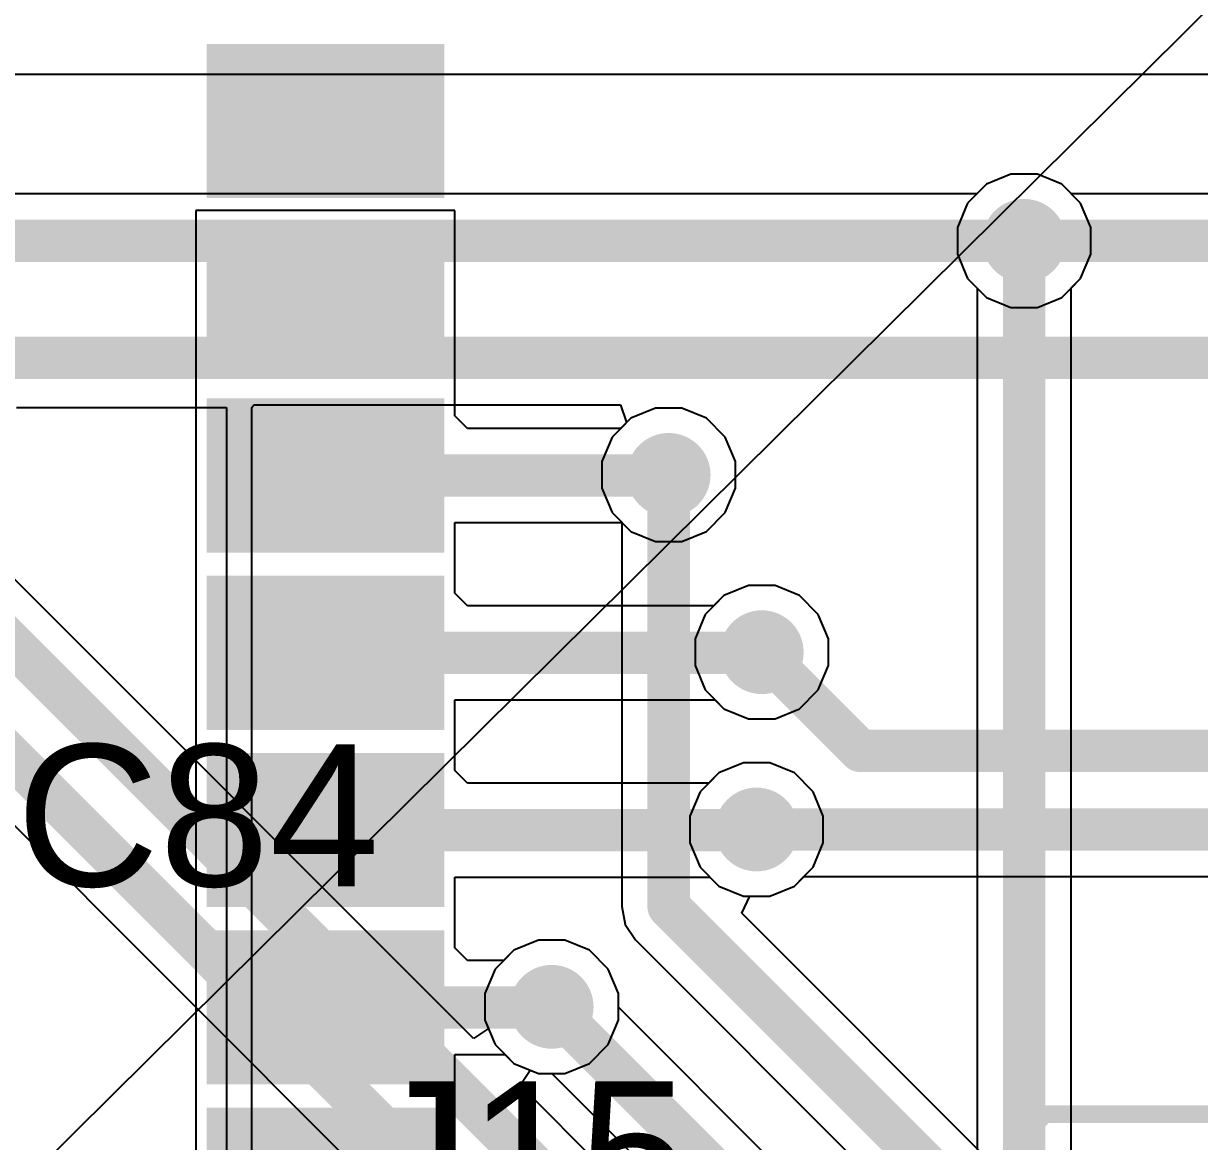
# Model space of a CAD drawing. Header units: inches. Extents: x 0 to 5376, y 0 to 5416.
# Drawn here: x 20.11 to 28.54, y 109.98 to 117.99 of the extents above; entities that cross this region are included whole.
import ezdxf

# ---------------------------------------------------------------- set-up
doc = ezdxf.new("R2010")
doc.units = ezdxf.units.IN
for name, color, linetype in [('Bottom Layer', 5, 'Continuous'), ('Bottom Paste', 16, 'Continuous'), ('Bottom Solder', 6, 'Continuous'), ('Layer 1', 16, 'Continuous'), ('Layer 2', 76, 'Continuous'), ('Top Layer', 1, 'Continuous'), ('Top Overlay', 2, 'Continuous'), ('Top Solder', 216, 'Continuous'), ('Via Holes', 16, 'Continuous')]:
    doc.layers.add(name, color=color, linetype=linetype)
doc.styles.add('Arial', font='', dxfattribs={"height": 0.2})
doc.styles.get('Arial').set_extended_font_data('Arial')

msp = doc.modelspace()

# ---------------------------------------------------------------- hatches: boundary and pattern name
at = {"layer": 'Bottom Layer'}
for points in [[(23.02380079, 116.84259969), (21.52380125, 116.84259969), (21.52380125, 117.74260043), (23.02380079, 117.74260043)], [(23.02380079, 115.57259969), (21.52380125, 115.57259969), (21.52380125, 116.47260043), (23.02380079, 116.47260043)], [(23.02380079, 114.30259969), (21.52380125, 114.30259969), (21.52380125, 115.20260043), (23.02380079, 115.20260043)], [(23.02380079, 113.03259969), (21.52380125, 113.03259969), (21.52380125, 113.93260043), (23.02380079, 113.93260043)], [(23.02380079, 111.76259969), (21.52380125, 111.76259969), (21.52380125, 112.66260043), (23.02380079, 112.66260043)], [(23.02380079, 110.49259969), (21.52380125, 110.49259969), (21.52380125, 111.39260043), (23.02380079, 111.39260043)], [(23.02380079, 109.22259969), (21.52380125, 109.22259969), (21.52380125, 110.12260043), (23.02380079, 110.12260043)]]:
    msp.add_hatch(color=5, dxfattribs=at).paths.add_polyline_path(points)
h = msp.add_hatch(color=5, dxfattribs=at)
edge = h.paths.add_edge_path()
edge.add_arc((27.2796, 116.4336), 0.2999994, 0, 360)
h = msp.add_hatch(color=5, dxfattribs=at)
edge = h.paths.add_edge_path()
edge.add_arc((24.73300108, 114.7572), 0.2999994, 0, 360)
h = msp.add_hatch(color=5, dxfattribs=at)
edge = h.paths.add_edge_path()
edge.add_arc((25.4, 113.4872), 0.2999994, 0, 360)
h = msp.add_hatch(color=5, dxfattribs=at)
edge = h.paths.add_edge_path()
edge.add_arc((25.36320048, 112.2172), 0.2999994, 0, 360)
h = msp.add_hatch(color=5, dxfattribs=at)
edge = h.paths.add_edge_path()
edge.add_arc((23.89480108, 110.9472), 0.2999994, 0, 360)
at = {"layer": 'Bottom Paste'}
for points in [[(23.02380079, 116.84259969), (21.52380125, 116.84259969), (21.52380125, 117.74260043), (23.02380079, 117.74260043)], [(23.02380079, 115.57259969), (21.52380125, 115.57259969), (21.52380125, 116.47260043), (23.02380079, 116.47260043)], [(23.02380079, 114.30259969), (21.52380125, 114.30259969), (21.52380125, 115.20260043), (23.02380079, 115.20260043)], [(23.02380079, 113.03259969), (21.52380125, 113.03259969), (21.52380125, 113.93260043), (23.02380079, 113.93260043)], [(23.02380079, 111.76259969), (21.52380125, 111.76259969), (21.52380125, 112.66260043), (23.02380079, 112.66260043)], [(23.02380079, 110.49259969), (21.52380125, 110.49259969), (21.52380125, 111.39260043), (23.02380079, 111.39260043)], [(23.02380079, 109.22259969), (21.52380125, 109.22259969), (21.52380125, 110.12260043), (23.02380079, 110.12260043)]]:
    msp.add_hatch(color=16, dxfattribs=at).paths.add_polyline_path(points)
at = {"layer": 'Bottom Solder'}
for points in [[(23.12540079, 116.74099969), (21.42220125, 116.74099969), (21.42220125, 117.84420043), (23.12540079, 117.84420043)], [(23.12540079, 115.47099969), (21.42220125, 115.47099969), (21.42220125, 116.57420043), (23.12540079, 116.57420043)], [(23.12540079, 114.20099969), (21.42220125, 114.20099969), (21.42220125, 115.30420043), (23.12540079, 115.30420043)], [(23.12540079, 112.93099969), (21.42220125, 112.93099969), (21.42220125, 114.03420043), (23.12540079, 114.03420043)], [(23.12540079, 111.66099969), (21.42220125, 111.66099969), (21.42220125, 112.76420043), (23.12540079, 112.76420043)], [(23.12540079, 110.39099969), (21.42220125, 110.39099969), (21.42220125, 111.49420043), (23.12540079, 111.49420043)], [(23.12540079, 109.12099969), (21.42220125, 109.12099969), (21.42220125, 110.22420043), (23.12540079, 110.22420043)]]:
    msp.add_hatch(color=6, dxfattribs=at).paths.add_polyline_path(points)
at = {"layer": 'Layer 1'}
h = msp.add_hatch(color=16, dxfattribs=at)
edge = h.paths.add_edge_path()
edge.add_arc((27.2796, 116.4336), 0.2999994, 0, 360)
h = msp.add_hatch(color=16, dxfattribs=at)
edge = h.paths.add_edge_path()
edge.add_arc((24.73300108, 114.7572), 0.2999994, 0, 360)
h = msp.add_hatch(color=16, dxfattribs=at)
edge = h.paths.add_edge_path()
edge.add_arc((25.4, 113.4872), 0.2999994, 0, 360)
h = msp.add_hatch(color=16, dxfattribs=at)
edge = h.paths.add_edge_path()
edge.add_arc((25.36320048, 112.2172), 0.2999994, 0, 360)
h = msp.add_hatch(color=16, dxfattribs=at)
edge = h.paths.add_edge_path()
edge.add_arc((23.89480108, 110.9472), 0.2999994, 0, 360)
at = {"layer": 'Layer 2'}
h = msp.add_hatch(color=76, dxfattribs=at)
edge = h.paths.add_edge_path()
edge.add_arc((27.2796, 116.4336), 0.2999994, 0, 360)
h = msp.add_hatch(color=76, dxfattribs=at)
edge = h.paths.add_edge_path()
edge.add_arc((24.73300108, 114.7572), 0.2999994, 0, 360)
h = msp.add_hatch(color=76, dxfattribs=at)
edge = h.paths.add_edge_path()
edge.add_arc((25.4, 113.4872), 0.2999994, 0, 360)
h = msp.add_hatch(color=76, dxfattribs=at)
edge = h.paths.add_edge_path()
edge.add_arc((25.36320048, 112.2172), 0.2999994, 0, 360)
h = msp.add_hatch(color=76, dxfattribs=at)
edge = h.paths.add_edge_path()
edge.add_arc((23.89480108, 110.9472), 0.2999994, 0, 360)
at = {"layer": 'Top Layer'}
h = msp.add_hatch(color=1, dxfattribs=at)
edge = h.paths.add_edge_path()
edge.add_arc((27.2796, 116.4336), 0.2999994, 0, 360)
h = msp.add_hatch(color=1, dxfattribs=at)
edge = h.paths.add_edge_path()
edge.add_arc((24.73300108, 114.7572), 0.2999994, 0, 360)
h = msp.add_hatch(color=1, dxfattribs=at)
edge = h.paths.add_edge_path()
edge.add_arc((25.4, 113.4872), 0.2999994, 0, 360)
h = msp.add_hatch(color=1, dxfattribs=at)
edge = h.paths.add_edge_path()
edge.add_arc((25.36320048, 112.2172), 0.2999994, 0, 360)
h = msp.add_hatch(color=1, dxfattribs=at)
edge = h.paths.add_edge_path()
edge.add_arc((23.89480108, 110.9472), 0.2999994, 0, 360)
at = {"layer": 'Via Holes'}
h = msp.add_hatch(color=7, dxfattribs=at)
edge = h.paths.add_edge_path()
edge.add_arc((27.2796, 116.4336), 0.1499997, 0, 360)
h = msp.add_hatch(color=7, dxfattribs=at)
edge = h.paths.add_edge_path()
edge.add_arc((24.73300108, 114.7572), 0.1499997, 0, 360)
h = msp.add_hatch(color=7, dxfattribs=at)
edge = h.paths.add_edge_path()
edge.add_arc((25.4, 113.4872), 0.1499997, 0, 360)
h = msp.add_hatch(color=7, dxfattribs=at)
edge = h.paths.add_edge_path()
edge.add_arc((25.36320048, 112.2172), 0.1499997, 0, 360)
h = msp.add_hatch(color=7, dxfattribs=at)
edge = h.paths.add_edge_path()
edge.add_arc((23.89480108, 110.9472), 0.1499997, 0, 360)

# ---------------------------------------------------------------- linework, layer by layer
at = {"layer": 'Bottom Layer'}
for p, q in [((27.18456082, 116.9113994), (27.00894776, 116.83865888)), ((27.37463918, 116.9113994), (27.18456082, 116.9113994)), ((27.55025224, 116.83865888), (27.37463918, 116.9113994)), ((27.00894776, 116.83865888), (26.87454112, 116.70425224)), ((27.68465888, 116.70425224), (27.55025224, 116.83865888)), ((26.87454112, 116.70425224), (26.8018006, 116.52863918)), ((27.7573994, 116.52863918), (27.68465888, 116.70425224)), ((23.20159952, 116.65039916), (21.34600252, 116.65039916)), ((21.34600252, 116.65039916), (21.34600252, 115.5074017)), ((23.20159952, 115.5074017), (23.20159952, 116.65039916)), ((26.8018006, 116.52863918), (26.8018006, 116.33856082)), ((27.7573994, 116.33856082), (27.7573994, 116.52863918)), ((26.8018006, 116.33856082), (26.87454112, 116.16294776)), ((27.68465888, 116.16294776), (27.7573994, 116.33856082)), ((26.87454112, 116.16294776), (26.94293062, 116.09455826)), ((27.61626937999999, 116.09455826), (27.68465888, 116.16294776)), ((26.94293062, 116.09455826), (26.94293062, 103.75265254)), ((27.61626937999999, 103.61319892), (27.61626937999999, 116.09455826)), ((21.34600252, 115.5074017), (21.34599998, 115.39480096)), ((23.20160206, 115.38039916), (23.20159952, 115.5074017)), ((21.34599998, 115.39480096), (21.34600252, 115.26779842)), ((23.20159952, 115.17907368), (23.20160206, 115.38039916)), ((21.34600252, 115.26779842), (21.34600252, 114.2374017)), ((23.29140376, 115.08926944), (23.20159952, 115.17907368)), ((24.6379619, 115.2349994), (24.46234884, 115.16225888)), ((24.82804026, 115.2349994), (24.6379619, 115.2349994)), ((25.00365332, 115.16225888), (24.82804026, 115.2349994)), ((24.3893594, 115.08926944), (23.29140376, 115.08926944)), ((24.46234884, 115.16225888), (24.3893594, 115.08926944)), ((25.13805996, 115.02785224), (25.00365332, 115.16225888)), ((25.21080048, 114.85223918), (25.13805996, 115.02785224)), ((25.21080048, 114.66216082), (25.21080048, 114.85223918)), ((25.13805996, 114.48654776), (25.21080048, 114.66216082)), ((23.20159952, 114.2374017), (23.20159952, 114.41593068)), ((23.20159952, 114.41593068), (24.39855928, 114.41593068)), ((24.39855928, 114.41593068), (24.46234884, 114.35214112)), ((25.00365332, 114.35214112), (25.13805996, 114.48654776)), ((24.46234884, 114.35214112), (24.6379619, 114.2794006)), ((24.82804026, 114.2794006), (25.00365332, 114.35214112)), ((24.6379619, 114.2794006), (24.82804026, 114.2794006)), ((21.34600252, 114.2374017), (21.34599998, 114.12480096)), ((23.20160206, 114.11039916), (23.20159952, 114.2374017)), ((21.34599998, 114.12480096), (21.34600252, 113.99779842)), ((23.20159952, 113.90907368), (23.20160206, 114.11039916)), ((21.34600252, 113.99779842), (21.34600252, 112.9674017)), ((25.30496082, 113.9649994), (25.12934776, 113.89225888)), ((25.49503918, 113.9649994), (25.30496082, 113.9649994)), ((25.67065224, 113.89225888), (25.49503918, 113.9649994)), ((23.29140376, 113.81926944), (23.20159952, 113.90907368)), ((25.12934776, 113.89225888), (25.05635832, 113.81926944)), ((25.80505888, 113.75785224), (25.67065224, 113.89225888)), ((25.05635832, 113.81926944), (23.29140376, 113.81926944)), ((25.8777994, 113.58223918), (25.80505888, 113.75785224)), ((25.8777994, 113.39216082), (25.8777994, 113.58223918)), ((25.80505888, 113.21654776), (25.8777994, 113.39216082)), ((25.67065224, 113.08214112), (25.80505888, 113.21654776)), ((23.20159952, 112.9674017), (23.20159952, 113.14593068)), ((23.20159952, 113.14593068), (25.0655582, 113.14593068)), ((25.0655582, 113.14593068), (25.12934776, 113.08214112)), ((25.12934776, 113.08214112), (25.30496082, 113.0094006)), ((25.49503918, 113.0094006), (25.67065224, 113.08214112)), ((25.30496082, 113.0094006), (25.49503918, 113.0094006)), ((21.34600252, 112.9674017), (21.34599998, 112.85480096)), ((23.20160206, 112.84039916), (23.20159952, 112.9674017)), ((21.34599998, 112.85480096), (21.34600252, 112.72779842)), ((23.20159952, 112.63907368), (23.20160206, 112.84039916)), ((21.34600252, 112.72779842), (21.34600252, 111.6974017)), ((25.2681613, 112.6949994), (25.09254824, 112.62225888)), ((25.45823966, 112.6949994), (25.2681613, 112.6949994)), ((25.63385272, 112.62225888), (25.45823966, 112.6949994)), ((23.29140376, 112.54926944), (23.20159952, 112.63907368)), ((25.09254824, 112.62225888), (25.0195588, 112.54926944)), ((25.76825935999999, 112.48785224), (25.63385272, 112.62225888)), ((25.0195588, 112.54926944), (23.29140376, 112.54926944)), ((25.84099988, 112.31223918), (25.76825935999999, 112.48785224)), ((25.84099988, 112.12216082), (25.84099988, 112.31223918)), ((25.76825935999999, 111.94654776), (25.84099988, 112.12216082)), ((25.63385272, 111.81214112), (25.76825935999999, 111.94654776)), ((23.20159952, 111.6974017), (23.20159952, 111.87593068)), ((23.20159952, 111.87593068), (25.02875868, 111.87593068)), ((25.02875868, 111.87593068), (25.09254824, 111.81214112)), ((25.09254824, 111.81214112), (25.2681613, 111.7394006)), ((25.45823966, 111.7394006), (25.63385272, 111.81214112)), ((25.2681613, 111.7394006), (25.45823966, 111.7394006)), ((21.34600252, 111.6974017), (21.34599998, 111.58480096)), ((23.20160206, 111.57039916), (23.20159952, 111.6974017)), ((21.34599998, 111.58480096), (21.34600252, 111.45779842)), ((23.20159952, 111.36907368), (23.20160206, 111.57039916)), ((21.34600252, 111.45779842), (21.34600252, 110.4274017)), ((23.7997619, 111.4249994), (23.62414884, 111.35225888)), ((23.98984026, 111.4249994), (23.7997619, 111.4249994)), ((24.16545332, 111.35225888), (23.98984026, 111.4249994)), ((23.29140376, 111.27926944), (23.20159952, 111.36907368)), ((23.62414884, 111.35225888), (23.5511594, 111.27926944)), ((24.29985996, 111.21785224), (24.16545332, 111.35225888)), ((23.5511594, 111.27926944), (23.29140376, 111.27926944)), ((24.37260048, 111.04223918), (24.29985996, 111.21785224)), ((24.37260048, 110.85216082), (24.37260048, 111.04223918)), ((24.29985996, 110.67654776), (24.37260048, 110.85216082)), ((24.16545332, 110.54214112), (24.29985996, 110.67654776)), ((23.20159952, 110.4274017), (23.20159952, 110.60593068)), ((23.20159952, 110.60593068), (23.56035928, 110.60593068)), ((23.56035928, 110.60593068), (23.62414884, 110.54214112)), ((23.62414884, 110.54214112), (23.7997619, 110.4694006)), ((23.98984026, 110.4694006), (24.16545332, 110.54214112)), ((23.7997619, 110.4694006), (23.98984026, 110.4694006)), ((21.34600252, 110.4274017), (21.34599998, 110.31480096)), ((23.20160206, 110.30039916), (23.20159952, 110.4274017)), ((21.34599998, 110.31480096), (21.34600252, 110.18779842)), ((23.20159952, 110.18779842), (23.20160206, 110.30039916)), ((21.34600252, 110.18779842), (21.34600252, 109.1574017)), ((23.20159952, 109.1574017), (23.20159952, 110.18779842))]:
    msp.add_line(p, q, dxfattribs=at)
for points in [[(27.2796, 103.61319892, 0.3048, 0.3048, 0), (27.2796, 116.4336, 0.3048, 0.3048, 0)], [(22.27380102, 114.75260006, 0.3048, 0.3048, 0), (24.47440114, 114.75260006, 0.3048, 0.3048, 0)], [(22.27380102, 113.48260006, 0.3048, 0.3048, 0), (25.39540006, 113.48260006, 0.3048, 0.3048, 0)], [(25.39540006, 113.48260006, 0.3048, 0.3048, 0), (25.4, 113.4872, 0.3048, 0.3048, 0)], [(22.27380102, 112.21260006, 0.3048, 0.3048, 0), (25.34460006, 112.21260006, 0.3048, 0.3048, 0)], [(25.34460006, 112.21260006, 0.3048, 0.3048, 0), (25.3492, 112.2172, 0.3048, 0.3048, 0)], [(25.3492, 112.2172, 0.3048, 0.3048, 0), (25.36320048, 112.2172, 0.3048, 0.3048, 0)], [(22.27380102, 110.94260006, 0.3048, 0.3048, 0), (23.84860102, 110.94260006, 0.3048, 0.3048, 0)], [(23.84860102, 110.94260006, 0.3048, 0.3048, 0), (23.89480108, 110.8964, 0.3048, 0.3048, 0)]]:
    msp.add_lwpolyline(points, format="xyseb", dxfattribs=at)
for points in [[(27.2034, 116.4336, 0.1524, 0.1524, 1), (27.3558, 116.4336, 0.1524, 0.1524, 1)], [(22.19760102, 114.75260006, 0.1524, 0.1524, 1), (22.35000102, 114.75260006, 0.1524, 0.1524, 1)], [(24.39820114, 114.75260006, 0.1524, 0.1524, 1), (24.55060114, 114.75260006, 0.1524, 0.1524, 1)], [(22.19760102, 113.48260006, 0.1524, 0.1524, 1), (22.35000102, 113.48260006, 0.1524, 0.1524, 1)], [(25.31920006, 113.48260006, 0.1524, 0.1524, 1), (25.47160006, 113.48260006, 0.1524, 0.1524, 1)], [(25.31920006, 113.48260006, 0.1524, 0.1524, 1), (25.47160006, 113.48260006, 0.1524, 0.1524, 1)], [(25.3238, 113.4872, 0.1524, 0.1524, 1), (25.4762, 113.4872, 0.1524, 0.1524, 1)], [(22.19760102, 112.21260006, 0.1524, 0.1524, 1), (22.35000102, 112.21260006, 0.1524, 0.1524, 1)], [(25.26840006, 112.21260006, 0.1524, 0.1524, 1), (25.42080006, 112.21260006, 0.1524, 0.1524, 1)], [(25.26840006, 112.21260006, 0.1524, 0.1524, 1), (25.42080006, 112.21260006, 0.1524, 0.1524, 1)], [(25.273, 112.2172, 0.1524, 0.1524, 1), (25.4254, 112.2172, 0.1524, 0.1524, 1)], [(25.273, 112.2172, 0.1524, 0.1524, 1), (25.4254, 112.2172, 0.1524, 0.1524, 1)], [(25.28700048, 112.2172, 0.1524, 0.1524, 1), (25.43940048, 112.2172, 0.1524, 0.1524, 1)], [(22.19760102, 110.94260006, 0.1524, 0.1524, 1), (22.35000102, 110.94260006, 0.1524, 0.1524, 1)], [(23.77240102, 110.94260006, 0.1524, 0.1524, 1), (23.92480102, 110.94260006, 0.1524, 0.1524, 1)], [(23.77240102, 110.94260006, 0.1524, 0.1524, 1), (23.92480102, 110.94260006, 0.1524, 0.1524, 1)], [(23.81860108, 110.8964, 0.1524, 0.1524, 1), (23.97100108, 110.8964, 0.1524, 0.1524, 1)]]:
    msp.add_lwpolyline(points, format="xyseb", close=True, dxfattribs=at)
at = {"layer": 'Layer 1'}
for p, q in [((27.18456082, 116.9113994), (27.00894776, 116.83865888)), ((27.37463918, 116.9113994), (27.18456082, 116.9113994)), ((27.55025224, 116.83865888), (27.37463918, 116.9113994)), ((27.00894776, 116.83865888), (26.87454112, 116.70425224)), ((27.68465888, 116.70425224), (27.55025224, 116.83865888)), ((26.87454112, 116.70425224), (26.8018006, 116.52863918)), ((27.7573994, 116.52863918), (27.68465888, 116.70425224)), ((26.8018006, 116.52863918), (26.8018006, 116.33856082)), ((27.7573994, 116.33856082), (27.7573994, 116.52863918)), ((26.8018006, 116.33856082), (26.87454112, 116.16294776)), ((27.68465888, 116.16294776), (27.7573994, 116.33856082)), ((26.87454112, 116.16294776), (27.00894776, 116.02854112)), ((27.55025224, 116.02854112), (27.68465888, 116.16294776)), ((27.00894776, 116.02854112), (27.18456082, 115.9558006)), ((27.37463918, 115.9558006), (27.55025224, 116.02854112)), ((27.18456082, 115.9558006), (27.37463918, 115.9558006)), ((16.54523742, 115.74443704), (27.85434358, 104.4353385)), ((24.6379619, 115.2349994), (24.46234884, 115.16225888)), ((24.82804026, 115.2349994), (24.6379619, 115.2349994)), ((25.00365332, 115.16225888), (24.82804026, 115.2349994)), ((24.46234884, 115.16225888), (24.3279422, 115.02785224)), ((25.13805996, 115.02785224), (25.00365332, 115.16225888)), ((24.3279422, 115.02785224), (24.25520168, 114.85223918)), ((25.21080048, 114.85223918), (25.13805996, 115.02785224)), ((23.33396908, 110.72075138), (19.11361938, 114.94109854)), ((24.25520168, 114.85223918), (24.25520168, 114.66216082)), ((25.21080048, 114.66216082), (25.21080048, 114.85223918)), ((24.25520168, 114.66216082), (24.3279422, 114.48654776)), ((25.13805996, 114.48654776), (25.21080048, 114.66216082)), ((24.3279422, 114.48654776), (24.46234884, 114.35214112)), ((25.00365332, 114.35214112), (25.13805996, 114.48654776)), ((24.46234884, 114.35214112), (24.6379619, 114.2794006)), ((24.82804026, 114.2794006), (25.00365332, 114.35214112)), ((24.6379619, 114.2794006), (24.82804026, 114.2794006)), ((25.30496082, 113.9649994), (25.12934776, 113.89225888)), ((25.49503918, 113.9649994), (25.30496082, 113.9649994)), ((25.67065224, 113.89225888), (25.49503918, 113.9649994)), ((25.12934776, 113.89225888), (24.99494112, 113.75785224)), ((25.80505888, 113.75785224), (25.67065224, 113.89225888)), ((24.99494112, 113.75785224), (24.9222006, 113.58223918)), ((25.8777994, 113.58223918), (25.80505888, 113.75785224)), ((24.9222006, 113.58223918), (24.9222006, 113.39216082)), ((25.8777994, 113.39216082), (25.8777994, 113.58223918)), ((24.9222006, 113.39216082), (24.99494112, 113.21654776)), ((25.80505888, 113.21654776), (25.8777994, 113.39216082)), ((24.99494112, 113.21654776), (25.12934776, 113.08214112)), ((25.67065224, 113.08214112), (25.80505888, 113.21654776)), ((25.12934776, 113.08214112), (25.30496082, 113.0094006)), ((25.49503918, 113.0094006), (25.67065224, 113.08214112)), ((25.30496082, 113.0094006), (25.49503918, 113.0094006)), ((25.2681613, 112.6949994), (25.09254824, 112.62225888)), ((25.45823966, 112.6949994), (25.2681613, 112.6949994)), ((25.63385272, 112.62225888), (25.45823966, 112.6949994)), ((25.09254824, 112.62225888), (24.9581416, 112.48785224)), ((25.76825935999999, 112.48785224), (25.63385272, 112.62225888)), ((24.9581416, 112.48785224), (24.88540108, 112.31223918)), ((25.84099988, 112.31223918), (25.76825935999999, 112.48785224)), ((24.88540108, 112.31223918), (24.88540108, 112.12216082)), ((25.84099988, 112.12216082), (25.84099988, 112.31223918)), ((24.88540108, 112.12216082), (24.9581416, 111.94654776)), ((25.76825935999999, 111.94654776), (25.84099988, 112.12216082)), ((24.9581416, 111.94654776), (25.09254824, 111.81214112)), ((25.63385272, 111.81214112), (25.76825935999999, 111.94654776)), ((25.09254824, 111.81214112), (25.2681613, 111.7394006)), ((25.45823966, 111.7394006), (25.63385272, 111.81214112)), ((25.2681613, 111.7394006), (25.45823966, 111.7394006)), ((23.7997619, 111.4249994), (23.62414884, 111.35225888)), ((23.98984026, 111.4249994), (23.7997619, 111.4249994)), ((24.16545332, 111.35225888), (23.98984026, 111.4249994)), ((23.62414884, 111.35225888), (23.4897422, 111.21785224)), ((24.29985996, 111.21785224), (24.16545332, 111.35225888)), ((23.4897422, 111.21785224), (23.41700168, 111.04223918)), ((24.37260048, 111.04223918), (24.29985996, 111.21785224)), ((23.41700168, 111.04223918), (23.41700168, 110.85216082)), ((24.37260048, 110.85216082), (24.37260048, 111.04223918)), ((23.4416346, 110.7926918), (23.33396908, 110.72075138)), ((23.41700168, 110.85216082), (23.4416346, 110.7926918)), ((24.29985996, 110.67654776), (24.37260048, 110.85216082)), ((24.16545332, 110.54214112), (24.29985996, 110.67654776)), ((23.98984026, 110.4694006), (24.16545332, 110.54214112)), ((23.66835246, 110.386368), (23.74029288, 110.49403352)), ((23.74029288, 110.49403352), (23.7997619, 110.4694006)), ((23.7997619, 110.4694006), (23.98984026, 110.4694006)), ((28.23185362, 105.82286938), (23.66835246, 110.386368))]:
    msp.add_line(p, q, dxfattribs=at)
for points in [[(16.78329892, 115.98249854, 0.3048, 0.3048, 0), (28.09240508, 104.6734, 0.3048, 0.3048, 0)], [(18.77695, 114.80164492, 0.3048, 0.3048, 0), (28.0924, 105.4862, 0.3048, 0.3048, 0)]]:
    msp.add_lwpolyline(points, format="xyseb", dxfattribs=at)
at = {"layer": 'Layer 2'}
for p, q in [((19.04531624, 117.6274), (37.4295543, 117.6274)), ((27.18456082, 116.9113994), (27.00894776, 116.83865888)), ((27.37463918, 116.9113994), (27.18456082, 116.9113994)), ((27.55025224, 116.83865888), (27.37463918, 116.9113994)), ((27.00894776, 116.83865888), (26.94055826, 116.77026938)), ((27.61864174, 116.77026938), (27.55025224, 116.83865888)), ((26.94055826, 116.77026938), (19.4564, 116.77026938)), ((37.1094, 116.77026938), (27.61864174, 116.77026938)), ((21.74588234, 115.23979746), (21.76141952, 115.25873062)), ((21.76141952, 115.25873062), (24.38864566, 115.25873062)), ((24.38864566, 115.25873062), (24.43182058, 115.13173062)), ((20.059523, 115.2398), (21.5646, 115.2398)), ((21.5646, 115.2398), (21.5646, 106.95240738)), ((21.74588234, 106.95240738), (21.74588234, 115.23979746)), ((24.43182058, 115.13173062), (24.3279422, 115.02785224)), ((24.3279422, 115.02785224), (24.25520168, 114.85223918)), ((24.25520168, 114.85223918), (24.25520168, 114.66216082)), ((24.25520168, 114.66216082), (24.3279422, 114.48654776)), ((24.3279422, 114.48654776), (24.3963317, 114.41815826)), ((24.3963317, 114.41815826), (24.3963317, 111.66499892)), ((25.45823966, 111.7394006), (25.63385272, 111.81214112)), ((25.63385272, 111.81214112), (25.70224222, 111.88053062)), ((25.70224222, 111.88053062), (39.66234638, 111.88053062)), ((25.25717072, 111.61695228), (25.31432834, 111.7394006)), ((25.31432834, 111.7394006), (25.45823966, 111.7394006)), ((24.3963317, 111.66499892), (24.4219603, 111.53615996)), ((32.75305362, 104.12106938), (25.25717072, 111.61695228)), ((24.4219603, 111.53615996), (24.49493958, 111.42693742)), ((23.7997619, 111.4249994), (23.62414884, 111.35225888)), ((23.98984026, 111.4249994), (23.7997619, 111.4249994)), ((24.16545332, 111.35225888), (23.98984026, 111.4249994)), ((24.49493958, 111.42693742), (32.3755385, 103.5463385)), ((23.62414884, 111.35225888), (23.4897422, 111.21785224)), ((24.29985996, 111.21785224), (24.16545332, 111.35225888)), ((23.4897422, 111.21785224), (23.41700168, 111.04223918)), ((24.37260048, 111.04223918), (24.29985996, 111.21785224)), ((23.41700168, 111.04223918), (23.41700168, 110.85216082)), ((24.37260048, 110.9455236), (24.37260048, 111.04223918)), ((32.13685469999999, 103.18126938), (24.37260048, 110.9455236)), ((23.41700168, 110.85216082), (23.4897422, 110.67654776)), ((23.4897422, 110.67654776), (23.62414884, 110.54214112)), ((23.62414884, 110.54214112), (23.7997619, 110.4694006)), ((23.7997619, 110.4694006), (23.89647748, 110.4694006)), ((23.89647748, 110.4694006), (31.75933958, 102.6065385))]:
    msp.add_line(p, q, dxfattribs=at)
for points in [[(19.4564, 116.4336, 0.3048, 0.3048, 0), (27.2796, 116.4336, 0.3048, 0.3048, 0)], [(27.2796, 116.4336, 0.3048, 0.3048, 0), (37.1094, 116.4336, 0.3048, 0.3048, 0)], [(19.939, 115.5954, 0.3048, 0.3048, 0), (37.04740368, 115.5954, 0.3048, 0.3048, 0)], [(24.73300108, 111.66499892, 0.3048, 0.3048, 0), (24.73300108, 114.7572, 0.3048, 0.3048, 0)], [(25.4, 113.4872, 0.3048, 0.3048, 0), (26.1063994, 112.7808006, 0.3048, 0.3048, 0)], [(26.1063994, 112.7808006, 0.3048, 0.3048, 0), (39.9747994, 112.7808006, 0.3048, 0.3048, 0)], [(25.36320048, 112.2172, 0.3048, 0.3048, 0), (39.80179999999999, 112.2172, 0.3048, 0.3048, 0)], [(24.73300108, 111.66499892, 0.3048, 0.3048, 0), (32.6136, 103.7844, 0.3048, 0.3048, 0)], [(23.89480108, 110.9472, 0.3048, 0.3048, 0), (31.99740108, 102.8446, 0.3048, 0.3048, 0)]]:
    msp.add_lwpolyline(points, format="xyseb", dxfattribs=at)
for points in [[(27.2034, 116.4336, 0.1524, 0.1524, 1), (27.3558, 116.4336, 0.1524, 0.1524, 1)], [(27.2034, 116.4336, 0.1524, 0.1524, 1), (27.3558, 116.4336, 0.1524, 0.1524, 1)], [(24.65680108, 114.7572, 0.1524, 0.1524, 1), (24.80920108, 114.7572, 0.1524, 0.1524, 1)], [(25.3238, 113.4872, 0.1524, 0.1524, 1), (25.4762, 113.4872, 0.1524, 0.1524, 1)], [(26.0301994, 112.7808006, 0.1524, 0.1524, 1), (26.1825994, 112.7808006, 0.1524, 0.1524, 1)], [(26.0301994, 112.7808006, 0.1524, 0.1524, 1), (26.1825994, 112.7808006, 0.1524, 0.1524, 1)], [(25.28700048, 112.2172, 0.1524, 0.1524, 1), (25.43940048, 112.2172, 0.1524, 0.1524, 1)], [(24.65680108, 111.66499892, 0.1524, 0.1524, 1), (24.80920108, 111.66499892, 0.1524, 0.1524, 1)], [(24.65680108, 111.66499892, 0.1524, 0.1524, 1), (24.80920108, 111.66499892, 0.1524, 0.1524, 1)], [(23.81860108, 110.9472, 0.1524, 0.1524, 1), (23.97100108, 110.9472, 0.1524, 0.1524, 1)]]:
    msp.add_lwpolyline(points, format="xyseb", close=True, dxfattribs=at)
at = {"layer": 'Top Layer'}
for p, q in [((27.18456082, 116.9113994), (27.00894776, 116.83865888)), ((27.37463918, 116.9113994), (27.18456082, 116.9113994)), ((27.55025224, 116.83865888), (27.37463918, 116.9113994)), ((27.00894776, 116.83865888), (26.87454112, 116.70425224)), ((27.68465888, 116.70425224), (27.55025224, 116.83865888)), ((26.87454112, 116.70425224), (26.8018006, 116.52863918)), ((27.7573994, 116.52863918), (27.68465888, 116.70425224)), ((26.8018006, 116.52863918), (26.8018006, 116.33856082)), ((27.7573994, 116.33856082), (27.7573994, 116.52863918)), ((26.8018006, 116.33856082), (26.87454112, 116.16294776)), ((27.68465888, 116.16294776), (27.7573994, 116.33856082)), ((26.87454112, 116.16294776), (27.00894776, 116.02854112)), ((27.55025224, 116.02854112), (27.68465888, 116.16294776)), ((27.00894776, 116.02854112), (27.18456082, 115.9558006)), ((27.37463918, 115.9558006), (27.55025224, 116.02854112)), ((27.18456082, 115.9558006), (27.37463918, 115.9558006)), ((24.6379619, 115.2349994), (24.46234884, 115.16225888)), ((24.82804026, 115.2349994), (24.6379619, 115.2349994)), ((25.00365332, 115.16225888), (24.82804026, 115.2349994)), ((24.46234884, 115.16225888), (24.3279422, 115.02785224)), ((25.13805996, 115.02785224), (25.00365332, 115.16225888)), ((24.3279422, 115.02785224), (24.25520168, 114.85223918)), ((25.21080048, 114.85223918), (25.13805996, 115.02785224)), ((24.25520168, 114.85223918), (24.25520168, 114.66216082)), ((25.21080048, 114.66216082), (25.21080048, 114.85223918)), ((24.25520168, 114.66216082), (24.3279422, 114.48654776)), ((25.13805996, 114.48654776), (25.21080048, 114.66216082)), ((24.3279422, 114.48654776), (24.46234884, 114.35214112)), ((25.00365332, 114.35214112), (25.13805996, 114.48654776)), ((24.46234884, 114.35214112), (24.6379619, 114.2794006)), ((24.82804026, 114.2794006), (25.00365332, 114.35214112)), ((24.6379619, 114.2794006), (24.82804026, 114.2794006)), ((25.30496082, 113.9649994), (25.12934776, 113.89225888)), ((25.49503918, 113.9649994), (25.30496082, 113.9649994)), ((25.67065224, 113.89225888), (25.49503918, 113.9649994)), ((25.12934776, 113.89225888), (24.99494112, 113.75785224)), ((25.80505888, 113.75785224), (25.67065224, 113.89225888)), ((24.99494112, 113.75785224), (24.9222006, 113.58223918)), ((25.8777994, 113.58223918), (25.80505888, 113.75785224)), ((24.9222006, 113.58223918), (24.9222006, 113.39216082)), ((25.8777994, 113.39216082), (25.8777994, 113.58223918)), ((24.9222006, 113.39216082), (24.99494112, 113.21654776)), ((25.80505888, 113.21654776), (25.8777994, 113.39216082)), ((24.99494112, 113.21654776), (25.12934776, 113.08214112)), ((25.67065224, 113.08214112), (25.80505888, 113.21654776)), ((25.12934776, 113.08214112), (25.30496082, 113.0094006)), ((25.49503918, 113.0094006), (25.67065224, 113.08214112)), ((25.30496082, 113.0094006), (25.49503918, 113.0094006)), ((25.2681613, 112.6949994), (25.09254824, 112.62225888)), ((25.45823966, 112.6949994), (25.2681613, 112.6949994)), ((25.63385272, 112.62225888), (25.45823966, 112.6949994)), ((25.09254824, 112.62225888), (24.9581416, 112.48785224)), ((25.76825935999999, 112.48785224), (25.63385272, 112.62225888)), ((24.9581416, 112.48785224), (24.88540108, 112.31223918)), ((25.84099988, 112.31223918), (25.76825935999999, 112.48785224)), ((24.88540108, 112.31223918), (24.88540108, 112.12216082)), ((25.84099988, 112.12216082), (25.84099988, 112.31223918)), ((24.88540108, 112.12216082), (24.9581416, 111.94654776)), ((25.76825935999999, 111.94654776), (25.84099988, 112.12216082)), ((24.9581416, 111.94654776), (25.09254824, 111.81214112)), ((25.63385272, 111.81214112), (25.76825935999999, 111.94654776)), ((25.09254824, 111.81214112), (25.2681613, 111.7394006)), ((25.45823966, 111.7394006), (25.63385272, 111.81214112)), ((25.2681613, 111.7394006), (25.45823966, 111.7394006)), ((23.7997619, 111.4249994), (23.62414884, 111.35225888)), ((23.98984026, 111.4249994), (23.7997619, 111.4249994)), ((24.16545332, 111.35225888), (23.98984026, 111.4249994)), ((23.62414884, 111.35225888), (23.4897422, 111.21785224)), ((24.29985996, 111.21785224), (24.16545332, 111.35225888)), ((23.4897422, 111.21785224), (23.41700168, 111.04223918)), ((24.37260048, 111.04223918), (24.29985996, 111.21785224)), ((23.41700168, 111.04223918), (23.41700168, 110.85216082)), ((24.37260048, 110.85216082), (24.37260048, 111.04223918)), ((23.41700168, 110.85216082), (23.4897422, 110.67654776)), ((24.29985996, 110.67654776), (24.37260048, 110.85216082)), ((23.4897422, 110.67654776), (23.62414884, 110.54214112)), ((24.16545332, 110.54214112), (24.29985996, 110.67654776)), ((23.62414884, 110.54214112), (23.7997619, 110.4694006)), ((23.98984026, 110.4694006), (24.16545332, 110.54214112)), ((23.7997619, 110.4694006), (23.98984026, 110.4694006))]:
    msp.add_line(p, q, dxfattribs=at)
at = {"layer": 'Top Overlay'}
for points in [[(26.2740394, 108.82858854, 0.127, 0.127, 0), (27.4250404, 110.17859854, 0.127, 0.127, 0)], [(27.4250404, 110.17859854, 0.127, 0.127, 0), (43.2070002, 110.17859854, 0.127, 0.127, 0)]]:
    msp.add_lwpolyline(points, format="xyseb", dxfattribs=at)
msp.add_lwpolyline([(27.3932904, 110.17859854, 0.0635, 0.0635, 1), (27.4567904, 110.17859854, 0.0635, 0.0635, 1)], format="xyseb", close=True, dxfattribs=at)
msp.add_lwpolyline([(27.3932904, 110.17859854, 0.0635, 0.0635, 1), (27.4567904, 110.17859854, 0.0635, 0.0635, 1)], format="xyseb", close=True, dxfattribs=at)
at = {"layer": 'Top Solder'}
msp.add_line((11.7646704, 101.4163326), (5375.917216139999, 5416.34852974), dxfattribs=at)

# ---------------------------------------------------------------- texts
at = {"layer": 'Top Overlay', "style": 'Arial'}
for s, p in [('C84', (20.05797106, 111.8109651)), ('J15', (22.59042472, 109.39750028))]:
    msp.add_text(s, height=1.016, dxfattribs=at).set_placement(p)

doc.saveas('drawing.dxf')
